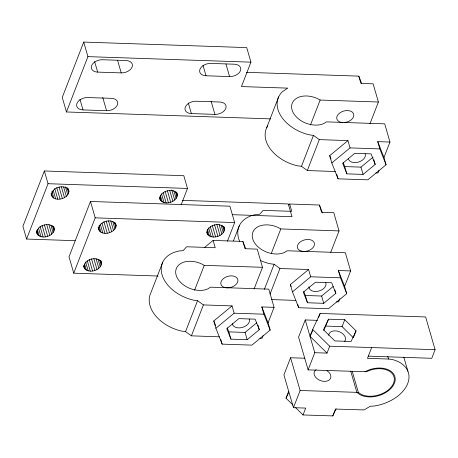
<?xml version="1.0" encoding="UTF-8"?>
<svg xmlns="http://www.w3.org/2000/svg" width="458" height="458" viewBox="0 0 458 458"><rect width="100%" height="100%" fill="white"/><g stroke="black" fill="none" stroke-linecap="round" stroke-linejoin="round"><path stroke-width="0.69" d="M36.983 233.649C35.329 224.993 52.43 220.498 54.342 229.481C53.283 237.37 38.191 240.576 36.405 231.639M51.067 193.837C52.893 203.97 72.232 198.36 68.345 188.816M98.808 229.973C97.153 221.323 114.254 216.823 116.166 225.805C115.107 233.712 99.97 236.906 98.218 227.929M83.556 265.732C85.343 275.922 104.767 270.294 100.84 260.728M159.613 198.182C162.212 207.474 180.492 201.732 176.702 192.492M206.77 232.286C209.346 241.618 227.683 235.859 223.853 226.596M246.547 72.324L358.791 76.131L360.898 83.413L373.133 83.82L378.394 102.014L320.148 100.039L317.062 98.407A20.049 13.568 21.2 0 0 291.964 109.605A20.049 13.568 21.2 0 0 323.692 123.614L326.462 121.874L384.709 123.849L389.97 142.043L377.73 141.625L383.97 157.506L386.071 164.783L367.837 179.834L338.05 178.826L331.81 162.945L350.044 147.894L347.943 140.617L319.312 139.61L313.461 135.379L309.482 134.858A35.054 23.73 21.2 0 1 282.38 91.743L287.733 88.131L241.463 86.562L250.927 62.162L246.719 47.603L83.717 42.079L62.254 97.411L66.462 111.964L270.735 118.891M66.462 111.964L87.925 56.632L83.717 42.079M181.093 204.926L187.494 188.438L183.807 175.706L44.363 170.977L22.9 226.309L26.581 239.042L75.118 240.69M26.581 239.042L48.044 183.71L44.363 170.977M227.414 241.234L234.651 222.571L229.916 206.197L90.472 201.468L69.009 256.795L73.744 273.174L158.124 276.037M73.744 273.174L95.207 217.842L90.472 201.468M162.756 262.136L150.756 293.068A35.054 23.73 21.2 0 0 181.58 331.088L185.559 331.609L191.404 335.84L219.342 336.825M194.541 290.349L204.245 265.337L262.486 267.312L257.224 249.118L244.99 248.711L242.883 241.429L213.096 240.416L204.514 247.497M185.559 331.609L197.553 300.683L193.574 300.156A35.054 23.73 21.2 0 1 162.023 274.726A35.054 23.73 21.2 0 1 179.347 250.95L183.097 250.686L186.595 246.776L215.208 247.726L213.096 240.416M266.665 127.771L278.664 96.838M191.404 335.84L203.404 304.908L232.034 305.915L234.141 313.192L215.901 328.243L222.141 344.124L251.929 345.137L270.168 330.086L268.062 322.804L261.821 306.929L274.061 307.341L268.8 289.147L210.554 287.172L207.783 288.912A20.049 13.568 21.2 0 1 176.055 274.903A20.049 13.568 21.2 0 1 201.154 263.705L204.245 265.337M233.437 240.874L239.311 225.737M310.45 125.045L320.148 100.039M335.245 171.521L307.312 170.542L301.467 166.311L313.461 135.379M254.064 289.032L262.486 267.312M271.354 253.285L280.794 228.937L339.04 230.912L333.779 212.718L321.545 212.312L319.438 205.029L289.651 204.016L288.574 204.903M307.312 170.542L319.312 139.61M264.409 289.29L274.107 264.277L270.128 263.756A35.054 23.73 21.2 0 1 260.161 260.379M270.002 294.173L279.952 268.508L308.589 269.516L310.69 276.792L292.456 291.843L298.696 307.724L328.483 308.732L346.717 293.687L344.616 286.405L338.376 270.523L350.616 270.941L345.355 252.747L287.109 250.772L284.338 252.513A20.049 13.568 21.2 0 1 252.61 238.504A20.049 13.568 21.2 0 1 277.708 227.305L280.794 228.937M263.064 335.697L262.062 338.273L260.024 338.204M268.062 322.804L274.061 307.341M369.972 123.734L378.394 102.014M330.619 252.633L339.04 230.912M304.776 358.213L290.572 357.75L283.908 374.936L293.458 407.683L305.692 408.084L303.024 414.954L332.8 415.921L336.08 408.891M317.468 320.354L305.24 319.947L298.57 337.128L308.12 369.881L366.343 371.77L369.549 370.402A20.049 13.099 -16.3 0 1 393.697 382.825A20.049 13.099 -16.3 0 1 360.973 394.252L358.345 392.392L300.122 390.502L293.458 407.683M293.023 405.09L286.015 398.185L288.683 391.309M312.677 329.451L310.014 336.321L327.018 353.101L329.686 346.219L312.677 329.451L320.136 313.467L425.631 316.959L435.1 349.706L431.768 358.299L368.312 356.147M318.682 317.222L320.136 313.467M378.972 170.393L377.97 172.975L375.932 172.906M383.97 157.506L389.97 142.043M308.12 369.881L314.789 352.7L305.24 319.947M323.795 330.447L328.506 319.192L344.754 319.718L356.043 330.859L353.61 337.134M339.865 298.65L338.617 301.874L336.578 301.805M344.616 286.405L350.616 270.941M353.37 337.758L342.08 326.617L344.754 319.718M332.8 415.921L335.468 409.051L364.093 409.944L370.253 406.252L374.255 406.006A35.054 22.906 -16.3 0 0 407.7 383.564A35.054 22.906 -16.3 0 0 392.283 359.53L388.567 359.038L367.471 358.322L371.644 347.553L435.1 349.706M310.312 335.685L312.7 330.573M286.015 398.185L288.403 393.067M328.506 319.192L323.554 329.8L334.85 340.935L351.091 341.468L356.043 330.859M331.81 162.945L329.703 155.668L347.943 140.617M343.174 162.624L344.725 166.58L360.978 167.13L373.093 157.14M375.194 164.416L371.049 153.871L354.795 153.321L342.687 163.311L346.832 173.857L363.085 174.406L375.194 164.416L373.854 159.785M215.901 328.243L213.794 320.966L232.034 305.915M292.456 291.843L290.349 284.567L308.589 269.516M227.265 327.922L228.823 331.878L245.076 332.428L256.635 322.89M259.285 329.714L255.14 319.169L238.893 318.619L226.779 328.615L230.924 339.155L247.177 339.71L259.285 329.714L257.946 325.083M303.82 291.523L305.371 295.479L321.625 296.028L333.184 286.49M335.84 293.315L331.695 282.769L315.442 282.22L303.333 292.215L307.478 302.755L323.732 303.31L335.84 293.315L334.884 290.006M364.871 371.724L369.617 369.663A21.034 13.746 -16.3 0 1 393.411 373.699A21.034 13.746 -16.3 0 1 386.209 392.26A21.034 13.746 -16.3 0 1 359.919 394.67L356.851 392.346L350.736 371.192M329.686 346.219L371.644 347.553M87.925 56.632L250.927 62.162M97.674 72.106L121.227 72.908A9.011 5.897 -16.1 0 0 132.104 67.011A9.011 5.897 -16.1 0 0 126.024 60.536L102.472 59.735A9.011 5.897 -16.1 0 0 91.594 65.637A9.011 5.897 -16.1 0 0 97.674 72.106L94.611 61.521M206.026 75.782L229.584 76.583A9.011 5.897 -16.1 0 0 240.461 70.687A9.011 5.897 -16.1 0 0 234.381 64.212L210.823 63.41A9.011 5.897 -16.1 0 0 199.946 69.313A9.011 5.897 -16.1 0 0 206.026 75.782L202.963 65.196M83.007 109.914L106.565 110.71A9.011 5.897 -16.1 0 0 117.443 104.813A9.011 5.897 -16.1 0 0 111.363 98.338L87.81 97.543A9.011 5.897 -16.1 0 0 76.927 103.439A9.011 5.897 -16.1 0 0 83.007 109.914L79.95 99.329M191.364 113.59L214.916 114.386A9.011 5.897 -16.1 0 0 225.8 108.489A9.011 5.897 -16.1 0 0 219.72 102.014L196.161 101.218A9.011 5.897 -16.1 0 0 185.284 107.115A9.011 5.897 -16.1 0 0 191.364 113.59L188.301 103.004M350.044 147.894L379.831 148.907L386.071 164.783M48.044 183.71L187.494 188.438M182.175 200.369L288.288 203.97L291.969 216.708L232.149 214.676M95.207 217.842L234.651 222.571M310.69 276.792L340.477 277.806L346.717 293.687M234.141 313.192L263.928 314.205L270.168 330.086M325.838 326.079L342.08 326.617M314.789 352.7L327.018 353.101M271.451 299.561L295.891 300.419M301.467 166.311L297.488 165.79A35.054 23.73 21.2 0 1 267.667 125.95M274.107 264.277L279.952 268.508M197.553 300.683L203.404 304.908M295.525 407.557L303.024 414.954M224.248 227.964C220.115 221.14 205.865 225.479 207.165 233.649M177.091 193.831C172.952 187.007 158.703 191.352 160.002 199.522M68.734 190.156C64.595 183.332 50.351 187.677 51.645 195.847M101.235 262.091C97.096 255.266 82.846 259.612 84.146 267.781M358.791 76.131L361.648 83.408M329.703 155.668L331.002 158.978M319.438 205.029L322.558 212.97M290.349 284.567L291.128 286.553M242.883 241.429L245.746 248.705M213.794 320.966L215.615 325.598M403.773 357.063L407.952 371.392M387.771 356.307L388.567 359.038M352.179 371.238L358.345 392.392M290.572 357.75L300.122 390.502M377.73 141.625L379.831 148.907M360.978 167.13L363.085 174.406M344.725 166.58L346.832 173.857M336.71 174.195L338.05 178.826M338.376 270.523L340.477 277.806M321.625 296.028L323.732 303.31M289.651 204.016L291.763 211.327L263.144 210.377L259.652 214.287L255.902 214.55A35.054 23.73 21.2 0 0 239.683 241.355M305.371 295.479L307.478 302.755M297.74 304.415L298.696 307.724M225.949 64.011L229.584 76.583M211.092 101.155L214.916 114.386M261.821 306.929L263.928 314.205M223.727 226.756L224.517 229.481M222.611 225.634L224.185 231.095M221.105 225.181L223.275 232.687M219.09 224.597L221.849 234.147M216.852 224.466L220.006 235.383M214.516 224.706L217.871 236.305M245.076 332.428L247.177 339.71M212.231 225.256L215.586 236.855M210.348 226.756L213.308 236.992M208.63 227.838L211.195 236.706M207.417 229.195L209.386 236.019M206.833 230.884L208.012 234.977M228.823 331.878L230.924 339.155M220.802 339.493L222.141 344.124M176.387 192.005L177.355 195.354M175.477 191.604L177.023 196.963M173.788 190.511L176.112 198.554M171.784 189.967L174.687 200.02M169.746 190.528L172.843 201.257M167.41 190.786L170.708 202.178M165.126 191.329L168.424 202.728M163.237 192.807L166.145 202.865M161.514 193.866L164.033 202.579M160.289 195.188L162.229 201.892M159.687 196.826L160.85 200.85M117.592 60.336L121.227 72.908M102.741 97.48L106.565 110.71M115.502 222.92L115.897 224.288M115.376 223.08L116.166 225.805M114.454 222.645L115.834 227.42M112.754 221.506L114.924 229.011M110.733 220.922L113.498 230.471M108.494 220.79L111.655 231.708M106.159 221.037L109.514 232.635M103.874 221.58L107.229 233.179M101.997 223.086L104.951 233.317M100.273 224.162L102.838 233.03M99.06 225.525L101.035 232.343M98.476 227.208L99.661 231.301M98.144 227.088L98.539 228.456M100.714 260.883L101.499 263.613M99.592 259.766L101.166 265.222M98.086 259.308L100.262 266.814M96.071 258.724L98.831 268.279M93.833 258.598L96.987 269.516M91.497 258.839L94.852 270.438M89.213 259.388L92.568 270.987M68.231 188.999L69.003 191.679M66.925 187.259L68.671 193.287M87.329 260.888L90.289 271.125M65.437 186.835L67.761 194.879M85.612 261.965L88.176 270.838M63.622 186.961L66.336 196.345M84.598 264.008L86.373 270.151M61.389 186.853L64.492 197.581M84.009 265.697L84.999 269.104M59.059 187.11L62.351 198.503M56.775 187.654L60.067 199.053M54.691 188.461L57.794 199.19M53.157 190.19L55.681 198.904M51.937 191.513L53.872 198.217M51.531 193.82L52.498 197.175M53.683 226.624L54.073 227.964M53.563 226.802L54.342 229.481M52.458 225.731L54.01 231.095M50.964 225.313L53.099 232.687M48.96 224.764L51.674 234.147M46.727 224.66L49.83 235.383M44.397 224.912L47.689 236.305M42.113 225.462L45.405 236.855M40.029 226.269L43.126 236.992M38.495 227.992L41.014 236.706M37.27 229.315L39.211 236.019M36.674 230.958L37.837 234.977M36.331 230.792L36.714 232.132M326.983 370.694A8.765 5.931 21.2 0 1 329.336 379.94A8.765 5.931 21.2 0 1 317.159 378.743A8.765 5.931 21.2 0 1 316.226 369.635M328.689 335.308A8.765 5.931 21.3 0 1 339.286 331.701A8.765 5.931 21.3 0 1 344.628 341.525M342.223 122.526A8.765 5.731 -16.1 0 1 339.378 113.241A8.765 5.731 -16.1 0 1 353.433 113.487A8.765 5.731 -16.1 0 1 344.027 122.561M365.14 153.825A8.765 5.731 -16.1 0 1 358.208 162.155A8.765 5.731 -16.1 0 1 348.292 158.382M325.787 282.723A8.765 5.731 -16.1 0 1 318.482 291.151A8.765 5.731 -16.1 0 1 308.915 286.771M227.025 287.876A8.765 5.731 -16.1 0 1 223.252 278.722A8.765 5.731 -16.1 0 1 237.565 278.865A8.765 5.731 -16.1 0 1 227.563 287.882M249.238 319.123A8.765 5.731 -16.1 0 1 242.299 327.453A8.765 5.731 -16.1 0 1 232.383 323.68M301.524 251.196A8.765 5.731 -16.1 0 0 314.474 244.171A8.765 5.731 -16.1 0 0 301.73 241.011A8.765 5.731 -16.1 0 0 301.524 251.196"/></g></svg>
